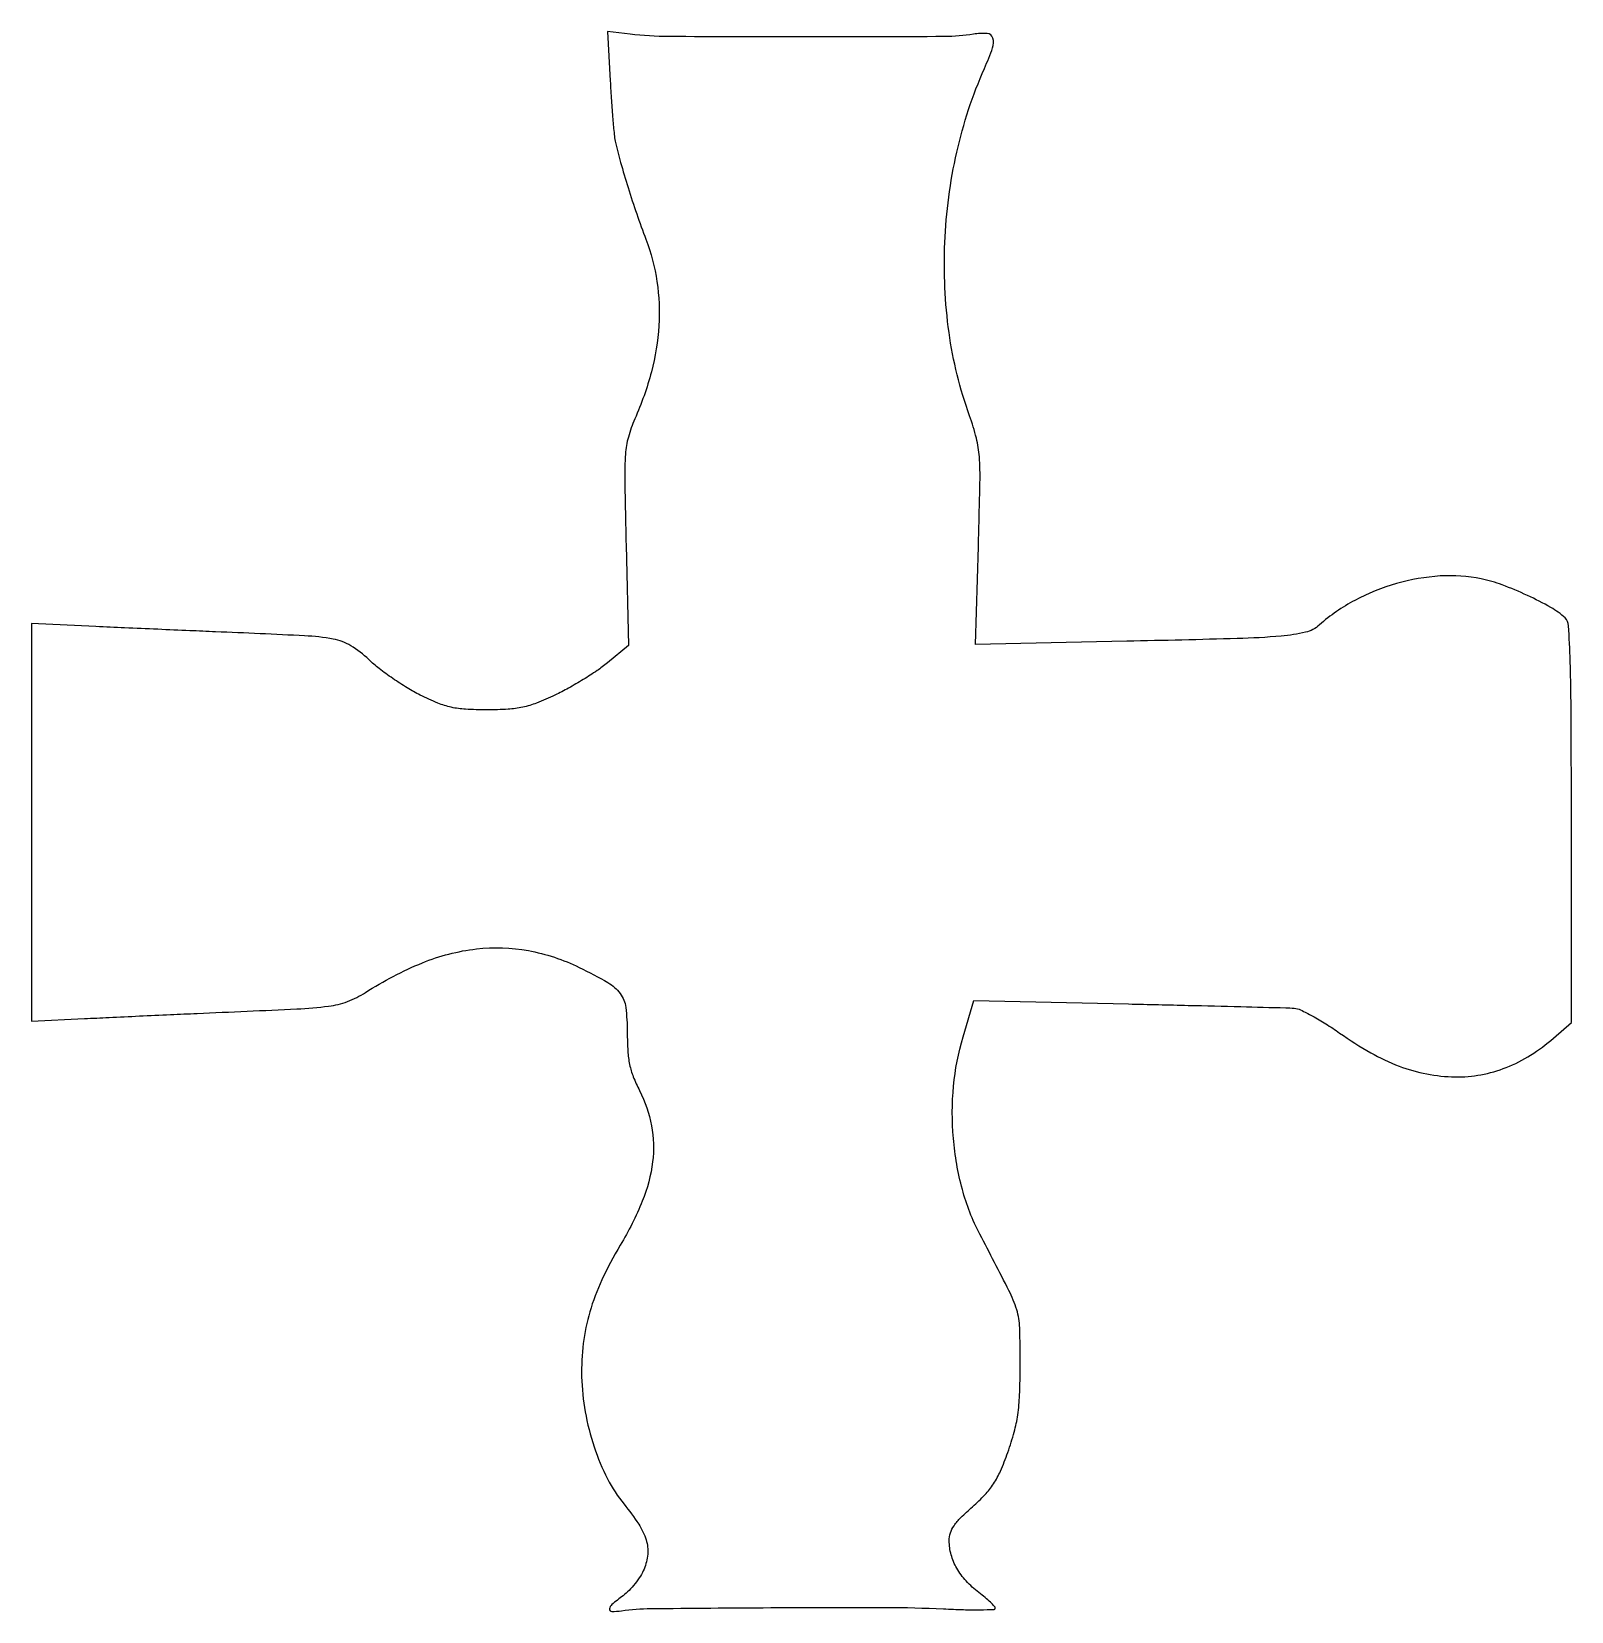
# Model space of a CAD drawing. Extents: x 0 to 335, y 1 to 344.
import ezdxf

# ---------------------------------------------------------------- set-up
doc = ezdxf.new("R2010")
doc.units = 0

msp = doc.modelspace()

# ---------------------------------------------------------------- linework, layer by layer
msp.add_lwpolyline([(126.29978, 333.220463, 0.003482), (126.556525, 328.940679, 0.004273), (126.858287, 324.947662, 0.003569), (127.164336, 321.597961, 0.030562), (127.403157, 320.112004, 0.013006), (128.559389, 315.516247, 0.007543), (130.174348, 310.05598, 0.007261), (132.063356, 304.301325, 0.007975), (134.063273, 298.78226, -0.054453), (136.452836, 289.607864, -0.052006), (136.857883, 279.98806, -0.049125), (135.245916, 269.99995, -0.039573), (131.645459, 259.732991, 0.036372), (130.23493, 255.791623, 0.050407), (129.599529, 252.095262, 0.021505), (129.451767, 246.521419, 0.001872), (129.738771, 232.345688), (130.263911, 210.457179), (125.672956, 206.695237, -0.022904), (123.431324, 205.023898, -0.011214), (120.435737, 203.093475, -0.011101), (117.22652, 201.222543, -0.015816), (114.291, 199.716647, -0.016083), (110.300705, 197.981423, -0.041047), (107.286143, 197.062167, -0.039515), (104.095928, 196.629031, -0.01399), (99.485336, 196.5, -0.013509), (94.850786, 196.625236, -0.041145), (91.733197, 197.052735, -0.043749), (88.831994, 197.969164, -0.016861), (84.985336, 199.719936, -0.021632), (82.15976, 201.278616, -0.013981), (79.024619, 203.31172, -0.014059), (76.066416, 205.474884, -0.025667), (73.800601, 207.425673, 0.053485), (69.895711, 210.42685, 0.092525), (66.081527, 211.879473, 0.032683), (59.855679, 212.592436, 0.001853), (40.5, 213.463464, -0.000377), (34.901632, 213.698846, -0.000196), (27.9125, 214.000732, -0.000195), (20.73383, 214.316424, -0.000297), (14.5, 214.596703), (0.5, 215.234478), (0.5, 172.011711), (0.5, 128.788944), (12, 129.369812, -0.000654), (17.337225, 129.632403, -0.000348), (23.940625, 129.944029, -0.000347), (30.68633, 130.252975, -0.00054), (36.5, 130.508908, 0.001055), (58.176355, 131.485526, 0.019171), (65.075132, 132.076616, 0.059341), (69.170021, 133.088917, 0.052454), (73.098965, 135.063506, -0.045304), (85.456873, 141.496709, -0.068321), (97.192173, 144.530687, -0.074815), (108.498475, 144.159863, -0.068325), (119.577423, 140.505922, -0.016337), (125.808538, 137.200821, -0.103945), (128.469041, 134.831831, -0.129147), (129.66715, 131.825851, -0.030611), (130, 126.394176, 0.014693), (130.120082, 122.308724, 0.037207), (130.514255, 119.36581, 0.042193), (131.304246, 116.736376, 0.024193), (132.669323, 113.716756, -0.072137), (135.273836, 106.086137, -0.077426), (135.512746, 98.21836, -0.066437), (133.275481, 89.700893, -0.037081), (128.472386, 80.095287, 0.024986), (124.470994, 72.554227, 0.038155), (121.851964, 65.629859, 0.041058), (120.441209, 58.785063, 0.036143), (120.08443, 51.5, 0.039184), (120.857482, 43.921023, 0.035339), (122.813406, 36.280897, 0.036632), (125.709764, 29.323987, 0.05474), (129.299874, 23.809533, -0.026003), (132.481758, 19.486317, -0.070912), (134.098794, 16.059527, -0.095367), (134.439456, 12.951033, -0.078857), (133.65137, 9.708036, -0.04193), (132.865282, 8.196593, -0.025746), (131.706692, 6.556028, -0.025726), (130.383114, 5.040236, -0.041252), (129.091935, 3.90985, 0.014287), (126.666717, 2.007298, 0.195515), (126.148983, 1.038647, 0.444868), (126.623863, 0.510622, 0.034715), (128.75, 0.655889, -0.031978), (135.100809, 1.124697, -0.000996), (161.21332, 1.327304, -0.001826), (186.237343, 1.380268, -0.012041), (198.752044, 1.059635, 0.00581), (203.066484, 0.895283, 0.009713), (206.6982, 0.869756, 0.003749), (209.741272, 0.930308, 0.407064), (210.002044, 1.199109, 0.190784), (209.84395, 1.59497, 0.012381), (208.95516, 2.490251, 0.016625), (207.80469, 3.521959, 0.011545), (206.441054, 4.612758, -0.043429), (203.673466, 7.131738, -0.056557), (201.649297, 9.892875, -0.061555), (200.418963, 12.830336, -0.068529), (200, 15.872793, -0.078689), (200.267072, 17.559292, -0.071402), (201.045299, 19.143281, -0.048102), (202.519962, 20.91063, -0.015151), (205.043205, 23.256578, 0.023315), (207.769465, 25.875526, 0.045676), (209.631499, 28.237635, 0.04186), (211.131389, 31.032102, 0.016644), (212.7294, 35.084126, 0.018093), (214.125121, 39.499278, 0.032), (214.90635, 43.237477, 0.02602), (215.294191, 47.534483, 0.008147), (215.434466, 54, 0.009401), (215.324876, 62.175426, 0.066742), (214.67305, 66.078119, 0.043233), (212.983287, 70.245802, 0.002497), (206.656522, 82.5, -0.054847), (202.849423, 92.25743, -0.04441), (200.906359, 103.33347, -0.043916), (200.939078, 114.717886, -0.050328), (203.005927, 125.394545), (205.377168, 133.289091), (238.938584, 132.555751, -0.000391), (251.980784, 132.260572, -0.000584), (263.375709, 131.980438, -0.000238), (273.146156, 131.724165, -0.012824), (275, 131.627036, -0.091271), (276.391633, 131.256787, -0.014344), (278.929589, 129.965183, -0.015529), (281.862969, 128.244516, -0.012998), (284.866687, 126.244021, 0.024125), (291.625698, 121.956394, 0.038551), (297.809227, 119.04535, 0.043188), (303.809558, 117.34194, 0.043473), (310, 116.699586, 0.050499), (315.606525, 117.173951, 0.047835), (321.111889, 118.76252, 0.046032), (326.405247, 121.441481, 0.040209), (331.381477, 125.153374), (335.262954, 128.566374), (335.262627, 171.866322, 0.001113), (335.210919, 195.010269, 0.006626), (334.996877, 207.093075, 0.006097), (334.664826, 214.782108, 0.192349), (333.88115, 216.466772, 0.060388), (330.787177, 218.744999, 0.019355), (325.703661, 221.361676, 0.019916), (320.22343, 223.658267, 0.038348), (315.651759, 224.974602, 0.067149), (306.749363, 225.59516, 0.053288), (297.240643, 223.953358, 0.052552), (288.154523, 220.298301, 0.06068), (280.5, 214.963449, -0.124769), (277.436717, 213.362305, -0.037178), (272.185587, 212.519968, -0.014486), (262.604945, 211.985157, -0.001307), (238.599327, 211.404545), (205.698653, 210.694811), (206.330622, 232.028274, 0.002088), (206.683099, 245.881552, 0.022171), (206.552874, 251.524425, 0.045621), (205.906151, 255.568196, 0.024111), (204.413251, 260.4291, -0.052406), (199.960813, 278.507689, -0.044939), (199.040762, 298.092592, -0.044512), (201.64404, 317.723833, -0.048935), (207.652783, 335.941387, 0.018802), (209.439345, 340.430148, 0.163907), (209.473756, 342.545853, 0.306255), (208.25005, 343.510891, 0.059107), (205.28155, 343.378155, -0.039785), (198.961245, 342.850879, -0.000903), (168.667422, 342.793354, -0.001202), (139.036286, 342.861789, -0.027861), (130.615781, 343.371174), (125.731562, 343.940926)], format="xyb", close=True)

doc.saveas('drawing.dxf')
